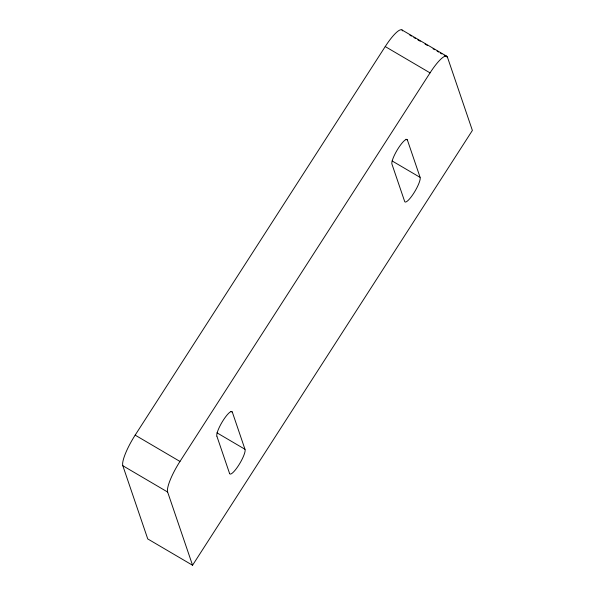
<?xml version="1.0" encoding="UTF-8"?>
<svg xmlns="http://www.w3.org/2000/svg" width="595" height="595" viewBox="0 0 595 595"><rect width="100%" height="100%" fill="white"/><g stroke="black" fill="none" stroke-linecap="round" stroke-linejoin="round"><path stroke-width="0.89" d="M444.264 55.35L447.47 57.232L472.385 130.439L192.557 565.25L147.746 538.929L122.823 465.721A27.95 6.084 -59.6 0 1 135.162 435.131L385.233 46.559A27.95 6.084 -59.6 0 1 402.659 30.91M192.557 565.25L167.634 492.043A27.95 6.084 -59.6 0 1 179.973 461.452L430.044 72.88A27.95 6.084 -59.6 0 1 447.47 57.232M401.945 29.943L446.756 56.257M409.858 35.142L411.457 36.079M413.86 37.492L415.459 38.43M417.861 39.843L420.256 41.256M425.061 44.075L427.463 45.48M433.063 48.775L434.662 49.712M437.065 51.125L438.664 52.062M440.263 53L441.862 53.944M385.233 46.559L430.044 72.88M406.006 139.215L407.411 140.033A14.533 3.161 -59.6 0 0 398.174 148.445A14.533 3.161 -59.6 0 0 391.993 164.25L404.593 201.259A14.533 3.161 -59.6 0 0 413.532 193.561A14.533 3.161 -59.6 0 0 420.122 177.392L392.112 160.94M230.979 411.443L232.377 412.261L244.976 449.277A14.533 3.161 -59.6 0 1 238.796 465.074A14.533 3.161 -59.6 0 1 229.573 473.471M216.974 432.825L244.976 449.277M135.162 435.131L179.973 461.452M122.823 465.721L167.634 492.043M407.463 140.212L420.063 177.228M216.915 436.291L229.514 473.308M216.855 436.128A14.533 3.161 -59.6 0 1 223.437 419.958A14.533 3.161 -59.6 0 1 232.377 412.261"/></g></svg>
